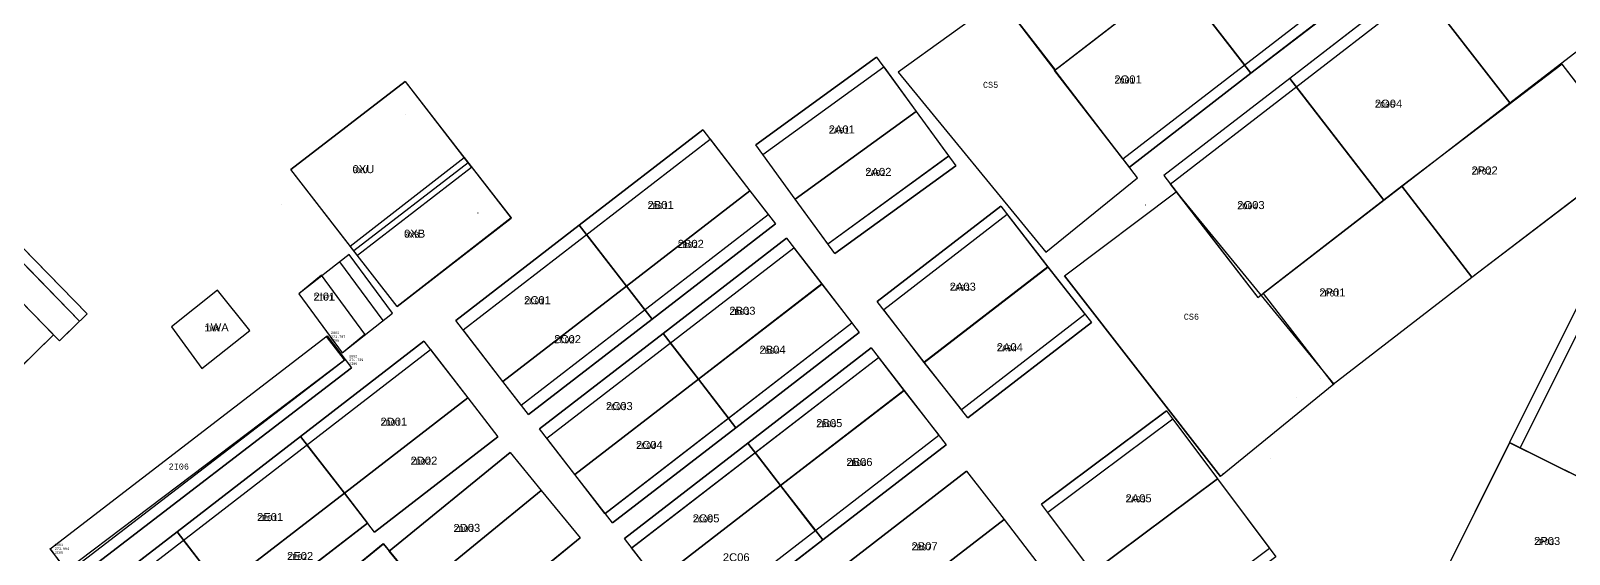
# Model space of a CAD drawing. Extents: x -1000 to 923337, y -51827 to 323191.
# Drawn here: x 205470 to 333651, y 87492 to 131148 of the extents above; entities that cross this region are included whole.
import ezdxf
from ezdxf.enums import TextEntityAlignment as Align

# ---------------------------------------------------------------- set-up
doc = ezdxf.new("R2010")
doc.units = 0
doc.header["$PDMODE"] = 35
doc.header["$PDSIZE"] = 1
doc.linetypes.add('Solid', pattern=[0])
for name, color, linetype, lineweight in [('NUOVE STIVE DIC2023', 3, 'Solid', 30), ('NUOVE STIVE TRACCIATURA', 1, 'Continuous', 30), ('WF ingombro stive 2', 1, 'Continuous', 30), ('WF lato di accesso', 40, 'Continuous', 30), ('WF piazzole', 6, 'Continuous', 30), ('WF tracciatura', 30, 'Continuous', 30)]:
    doc.layers.add(name, color=color, linetype=linetype, lineweight=lineweight)
for name, color, linetype in [('pntdesc', 1, 'Continuous'), ('pntelev', 2, 'Continuous'), ('pntno', 3, 'Continuous'), ('punti tracciati', 7, 'Continuous'), ('WF nome aree GPS', 7, 'Continuous'), ('WF nuovi punti', 6, 'Continuous'), ('WF_ingombro_stive_2', 1, 'Continuous'), ('WF_lato_di_accesso', 40, 'Continuous'), ('WF_nome_aree_GPS', 7, 'Continuous'), ('WF_tracciatura', 30, 'Continuous')]:
    doc.layers.add(name, color=color, linetype=linetype)
doc.layers.add('WF_piazzole', color=6, linetype='Continuous', plot=False)
doc.layers.get('punti tracciati').off()
doc.styles.add('FONTSTYLE_1', font='arial.ttf', dxfattribs={"height": 0.2})
doc.styles.add('FONTSTYLE_2', font='arial.ttf', dxfattribs={"height": 0.2})
doc.styles.get("Standard").update_dxf_attribs({"font": 'consola.ttf', "height": 500})

# ---------------------------------------------------------------- blocks, each defined once
blk = doc.blocks.new('Croce___ATS')
at = {"color": 0}
for p, q in [((-0.5, 0), (0.5, 0)), ((0, -0.5), (0, 0.5))]:
    blk.add_line(p, q, dxfattribs=at)
blk = doc.blocks.new('T_P_25')
at = {"color": 7}
blk.add_point((0, 0), dxfattribs=at)
blk.add_blockref('Croce___ATS', (0, 0), dxfattribs=at)
at = {"color": 7, "insert": (0, 0), "char_height": 1.333, "attachment_point": 7, "style": 'FONTSTYLE_1'}
blk.add_mtext('1019', dxfattribs=at)
blk = doc.blocks.new('T_P_26')
at = {"color": 7}
blk.add_point((0, 0), dxfattribs=at)
blk.add_blockref('Croce___ATS', (0, 0), dxfattribs=at)
at = {"color": 7, "insert": (0, 0), "char_height": 1.333, "attachment_point": 7, "style": 'FONTSTYLE_1'}
blk.add_mtext('1020', dxfattribs=at)
blk = doc.blocks.new('T_P_27')
at = {"color": 7}
blk.add_point((0, 0), dxfattribs=at)
blk.add_blockref('Croce___ATS', (0, 0), dxfattribs=at)
at = {"color": 7, "insert": (0, 0), "char_height": 1.333, "attachment_point": 7, "style": 'FONTSTYLE_1'}
blk.add_mtext('1021', dxfattribs=at)
blk = doc.blocks.new('T_P_28')
at = {"color": 7}
blk.add_point((0, 0), dxfattribs=at)
blk.add_blockref('Croce___ATS', (0, 0), dxfattribs=at)
at = {"color": 7, "insert": (0, 0), "char_height": 1.333, "attachment_point": 7, "style": 'FONTSTYLE_1'}
blk.add_mtext('1022', dxfattribs=at)
blk = doc.blocks.new('T_P_29')
at = {"color": 7}
blk.add_point((0, 0), dxfattribs=at)
blk.add_blockref('Croce___ATS', (0, 0), dxfattribs=at)
at = {"color": 7, "insert": (0, 0), "char_height": 1.333, "attachment_point": 7, "style": 'FONTSTYLE_1'}
blk.add_mtext('1023', dxfattribs=at)
blk = doc.blocks.new('T_P_30')
at = {"color": 7}
blk.add_point((0, 0), dxfattribs=at)
blk.add_blockref('Croce___ATS', (0, 0), dxfattribs=at)
at = {"color": 7, "insert": (0, 0), "char_height": 1.333, "attachment_point": 7, "style": 'FONTSTYLE_1'}
blk.add_mtext('1024', dxfattribs=at)
blk = doc.blocks.new('T_P_31')
at = {"color": 7}
blk.add_point((0, 0), dxfattribs=at)
blk.add_blockref('Croce___ATS', (0, 0), dxfattribs=at)
at = {"color": 7, "insert": (0, 0), "char_height": 1.333, "attachment_point": 7, "style": 'FONTSTYLE_1'}
blk.add_mtext('1025', dxfattribs=at)
blk = doc.blocks.new('T_P_32')
at = {"color": 7}
blk.add_point((0, 0), dxfattribs=at)
blk.add_blockref('Croce___ATS', (0, 0), dxfattribs=at)
at = {"color": 7, "insert": (0, 0), "char_height": 1.333, "attachment_point": 7, "style": 'FONTSTYLE_1'}
blk.add_mtext('1026', dxfattribs=at)
blk = doc.blocks.new('T_P_44')
at = {"color": 7}
blk.add_point((0, 0), dxfattribs=at)
blk.add_blockref('Croce___ATS', (0, 0), dxfattribs=at)
at = {"color": 7, "insert": (0, 0), "char_height": 1.333, "attachment_point": 7, "style": 'FONTSTYLE_1'}
blk.add_mtext('1038', dxfattribs=at)
blk = doc.blocks.new('T_P_45')
at = {"color": 7}
blk.add_point((0, 0), dxfattribs=at)
blk.add_blockref('Croce___ATS', (0, 0), dxfattribs=at)
at = {"color": 7, "insert": (0, 0), "char_height": 1.333, "attachment_point": 7, "style": 'FONTSTYLE_1'}
blk.add_mtext('1039', dxfattribs=at)
blk = doc.blocks.new('T_P_46')
at = {"color": 7}
blk.add_point((0, 0), dxfattribs=at)
blk.add_blockref('Croce___ATS', (0, 0), dxfattribs=at)
at = {"color": 7, "insert": (0, 0), "char_height": 1.333, "attachment_point": 7, "style": 'FONTSTYLE_1'}
blk.add_mtext('1040', dxfattribs=at)
blk = doc.blocks.new('T_P_47')
at = {"color": 7}
blk.add_point((0, 0), dxfattribs=at)
blk.add_blockref('Croce___ATS', (0, 0), dxfattribs=at)
at = {"color": 7, "insert": (0, 0), "char_height": 1.333, "attachment_point": 7, "style": 'FONTSTYLE_1'}
blk.add_mtext('1041', dxfattribs=at)
blk = doc.blocks.new('T_P_120')
at = {"color": 7}
blk.add_point((0, 0), dxfattribs=at)
blk.add_blockref('Croce___ATS', (0, 0), dxfattribs=at)
at = {"color": 7, "insert": (0, 0), "char_height": 1.333, "attachment_point": 7, "style": 'FONTSTYLE_1'}
blk.add_mtext('1114', dxfattribs=at)
blk = doc.blocks.new('T_P_121')
at = {"color": 7}
blk.add_point((0, 0), dxfattribs=at)
blk.add_blockref('Croce___ATS', (0, 0), dxfattribs=at)
at = {"color": 7, "insert": (0, 0), "char_height": 1.333, "attachment_point": 7, "style": 'FONTSTYLE_1'}
blk.add_mtext('1115', dxfattribs=at)
blk = doc.blocks.new('T_P_122')
at = {"color": 7}
blk.add_point((0, 0), dxfattribs=at)
blk.add_blockref('Croce___ATS', (0, 0), dxfattribs=at)
at = {"color": 7, "insert": (0, 0), "char_height": 1.333, "attachment_point": 7, "style": 'FONTSTYLE_1'}
blk.add_mtext('1116', dxfattribs=at)
blk = doc.blocks.new('T_P_124')
at = {"color": 7}
blk.add_point((0, 0), dxfattribs=at)
blk.add_blockref('Croce___ATS', (0, 0), dxfattribs=at)
at = {"color": 7, "insert": (0, 0), "char_height": 1.333, "attachment_point": 7, "style": 'FONTSTYLE_1'}
blk.add_mtext('1118', dxfattribs=at)
blk = doc.blocks.new('T_P_125')
at = {"color": 7}
blk.add_point((0, 0), dxfattribs=at)
blk.add_blockref('Croce___ATS', (0, 0), dxfattribs=at)
at = {"color": 7, "insert": (0, 0), "char_height": 1.333, "attachment_point": 7, "style": 'FONTSTYLE_1'}
blk.add_mtext('1119', dxfattribs=at)
blk = doc.blocks.new('T_P_126')
at = {"color": 7}
blk.add_point((0, 0), dxfattribs=at)
blk.add_blockref('Croce___ATS', (0, 0), dxfattribs=at)
at = {"color": 7, "insert": (0, 0), "char_height": 1.333, "attachment_point": 7, "style": 'FONTSTYLE_1'}
blk.add_mtext('1120', dxfattribs=at)
blk = doc.blocks.new('T_P_127')
at = {"color": 7}
blk.add_point((0, 0), dxfattribs=at)
blk.add_blockref('Croce___ATS', (0, 0), dxfattribs=at)
at = {"color": 7, "insert": (0, 0), "char_height": 1.333, "attachment_point": 7, "style": 'FONTSTYLE_1'}
blk.add_mtext('1121', dxfattribs=at)
blk = doc.blocks.new('T_P_128')
at = {"color": 7}
blk.add_point((0, 0), dxfattribs=at)
blk.add_blockref('Croce___ATS', (0, 0), dxfattribs=at)
at = {"color": 7, "insert": (0, 0), "char_height": 1.333, "attachment_point": 7, "style": 'FONTSTYLE_1'}
blk.add_mtext('1122', dxfattribs=at)
blk = doc.blocks.new('T_P_129')
at = {"color": 7}
blk.add_point((0, 0), dxfattribs=at)
blk.add_blockref('Croce___ATS', (0, 0), dxfattribs=at)
at = {"color": 7, "insert": (0, 0), "char_height": 1.333, "attachment_point": 7, "style": 'FONTSTYLE_1'}
blk.add_mtext('1123', dxfattribs=at)
blk = doc.blocks.new('T_P_130')
at = {"color": 7}
blk.add_point((0, 0), dxfattribs=at)
blk.add_blockref('Croce___ATS', (0, 0), dxfattribs=at)
at = {"color": 7, "insert": (0, 0), "char_height": 1.333, "attachment_point": 7, "style": 'FONTSTYLE_1'}
blk.add_mtext('1124', dxfattribs=at)
blk = doc.blocks.new('T_P_131')
at = {"color": 7}
blk.add_point((0, 0), dxfattribs=at)
blk.add_blockref('Croce___ATS', (0, 0), dxfattribs=at)
at = {"color": 7, "insert": (0, 0), "char_height": 1.333, "attachment_point": 7, "style": 'FONTSTYLE_1'}
blk.add_mtext('1125', dxfattribs=at)
blk = doc.blocks.new('T_P_132')
at = {"color": 7}
blk.add_point((0, 0), dxfattribs=at)
blk.add_blockref('Croce___ATS', (0, 0), dxfattribs=at)
at = {"color": 7, "insert": (0, 0), "char_height": 1.333, "attachment_point": 7, "style": 'FONTSTYLE_1'}
blk.add_mtext('1126', dxfattribs=at)
blk = doc.blocks.new('T_P_133')
at = {"color": 7}
blk.add_point((0, 0), dxfattribs=at)
blk.add_blockref('Croce___ATS', (0, 0), dxfattribs=at)
at = {"color": 7, "insert": (0, 0), "char_height": 1.333, "attachment_point": 7, "style": 'FONTSTYLE_1'}
blk.add_mtext('1127', dxfattribs=at)
blk = doc.blocks.new('T_P_134')
at = {"color": 7}
blk.add_point((0, 0), dxfattribs=at)
blk.add_blockref('Croce___ATS', (0, 0), dxfattribs=at)
at = {"color": 7, "insert": (0, 0), "char_height": 1.333, "attachment_point": 7, "style": 'FONTSTYLE_1'}
blk.add_mtext('1128', dxfattribs=at)
blk = doc.blocks.new('T_P_135')
at = {"color": 7}
blk.add_point((0, 0), dxfattribs=at)
blk.add_blockref('Croce___ATS', (0, 0), dxfattribs=at)
at = {"color": 7, "insert": (0, 0), "char_height": 1.333, "attachment_point": 7, "style": 'FONTSTYLE_1'}
blk.add_mtext('1129', dxfattribs=at)
blk = doc.blocks.new('T_P_136')
at = {"color": 7}
blk.add_point((0, 0), dxfattribs=at)
blk.add_blockref('Croce___ATS', (0, 0), dxfattribs=at)
at = {"color": 7, "insert": (0, 0), "char_height": 1.333, "attachment_point": 7, "style": 'FONTSTYLE_1'}
blk.add_mtext('1130', dxfattribs=at)
blk = doc.blocks.new('T_P_137')
at = {"color": 7}
blk.add_point((0, 0), dxfattribs=at)
blk.add_blockref('Croce___ATS', (0, 0), dxfattribs=at)
at = {"color": 7, "insert": (0, 0), "char_height": 1.333, "attachment_point": 7, "style": 'FONTSTYLE_1'}
blk.add_mtext('1131', dxfattribs=at)
blk = doc.blocks.new('T_P_138')
at = {"color": 7}
blk.add_point((0, 0), dxfattribs=at)
blk.add_blockref('Croce___ATS', (0, 0), dxfattribs=at)
at = {"color": 7, "insert": (0, 0), "char_height": 1.333, "attachment_point": 7, "style": 'FONTSTYLE_1'}
blk.add_mtext('1132', dxfattribs=at)
blk = doc.blocks.new('T_P_139')
at = {"color": 7}
blk.add_point((0, 0), dxfattribs=at)
blk.add_blockref('Croce___ATS', (0, 0), dxfattribs=at)
at = {"color": 7, "insert": (0, 0), "char_height": 1.333, "attachment_point": 7, "style": 'FONTSTYLE_1'}
blk.add_mtext('1133', dxfattribs=at)
blk = doc.blocks.new('T_P_140')
at = {"color": 7}
blk.add_point((0, 0), dxfattribs=at)
blk.add_blockref('Croce___ATS', (0, 0), dxfattribs=at)
at = {"color": 7, "insert": (0, 0), "char_height": 1.333, "attachment_point": 7, "style": 'FONTSTYLE_1'}
blk.add_mtext('1134', dxfattribs=at)
blk = doc.blocks.new('T_P_141')
at = {"color": 7}
blk.add_point((0, 0), dxfattribs=at)
blk.add_blockref('Croce___ATS', (0, 0), dxfattribs=at)
at = {"color": 7, "insert": (0, 0), "char_height": 1.333, "attachment_point": 7, "style": 'FONTSTYLE_1'}
blk.add_mtext('1135', dxfattribs=at)
blk = doc.blocks.new('T_P_172')
at = {"color": 7}
blk.add_point((0, 0), dxfattribs=at)
blk.add_blockref('Croce___ATS', (0, 0), dxfattribs=at)
at = {"color": 7, "insert": (0, 0), "char_height": 1.333, "attachment_point": 7, "style": 'FONTSTYLE_1'}
blk.add_mtext('1166', dxfattribs=at)
blk = doc.blocks.new('T_P_174')
at = {"color": 7}
blk.add_point((0, 0), dxfattribs=at)
blk.add_blockref('Croce___ATS', (0, 0), dxfattribs=at)
at = {"color": 7, "insert": (0, 0), "char_height": 1.333, "attachment_point": 7, "style": 'FONTSTYLE_1'}
blk.add_mtext('1168', dxfattribs=at)
blk = doc.blocks.new('T_P_175')
at = {"color": 7}
blk.add_point((0, 0), dxfattribs=at)
blk.add_blockref('Croce___ATS', (0, 0), dxfattribs=at)
at = {"color": 7, "insert": (0, 0), "char_height": 1.333, "attachment_point": 7, "style": 'FONTSTYLE_1'}
blk.add_mtext('1169', dxfattribs=at)
blk = doc.blocks.new('T_P_176')
at = {"color": 7}
blk.add_point((0, 0), dxfattribs=at)
blk.add_blockref('Croce___ATS', (0, 0), dxfattribs=at)
at = {"color": 7, "insert": (0, 0), "char_height": 1.333, "attachment_point": 7, "style": 'FONTSTYLE_1'}
blk.add_mtext('1170', dxfattribs=at)
blk = doc.blocks.new('T_P_177')
at = {"color": 7}
blk.add_point((0, 0), dxfattribs=at)
blk.add_blockref('Croce___ATS', (0, 0), dxfattribs=at)
at = {"color": 7, "insert": (0, 0), "char_height": 1.333, "attachment_point": 7, "style": 'FONTSTYLE_1'}
blk.add_mtext('1171', dxfattribs=at)
blk = doc.blocks.new('T_P_178')
at = {"color": 7}
blk.add_point((0, 0), dxfattribs=at)
blk.add_blockref('Croce___ATS', (0, 0), dxfattribs=at)
at = {"color": 7, "insert": (0, 0), "char_height": 1.333, "attachment_point": 7, "style": 'FONTSTYLE_1'}
blk.add_mtext('1172', dxfattribs=at)
blk = doc.blocks.new('T_P_179')
at = {"color": 7}
blk.add_point((0, 0), dxfattribs=at)
blk.add_blockref('Croce___ATS', (0, 0), dxfattribs=at)
at = {"color": 7, "insert": (0, 0), "char_height": 1.333, "attachment_point": 7, "style": 'FONTSTYLE_1'}
blk.add_mtext('1173', dxfattribs=at)
blk = doc.blocks.new('T_P_180')
at = {"color": 7}
blk.add_point((0, 0), dxfattribs=at)
blk.add_blockref('Croce___ATS', (0, 0), dxfattribs=at)
at = {"color": 7, "insert": (0, 0), "char_height": 1.333, "attachment_point": 7, "style": 'FONTSTYLE_1'}
blk.add_mtext('1174', dxfattribs=at)
blk = doc.blocks.new('T_P_181')
at = {"color": 7}
blk.add_point((0, 0), dxfattribs=at)
blk.add_blockref('Croce___ATS', (0, 0), dxfattribs=at)
at = {"color": 7, "insert": (0, 0), "char_height": 1.333, "attachment_point": 7, "style": 'FONTSTYLE_1'}
blk.add_mtext('1175', dxfattribs=at)
blk = doc.blocks.new('T_P_182')
at = {"color": 7}
blk.add_point((0, 0), dxfattribs=at)
blk.add_blockref('Croce___ATS', (0, 0), dxfattribs=at)
at = {"color": 7, "insert": (0, 0), "char_height": 1.333, "attachment_point": 7, "style": 'FONTSTYLE_1'}
blk.add_mtext('1176', dxfattribs=at)
blk = doc.blocks.new('T_P_183')
at = {"color": 7}
blk.add_point((0, 0), dxfattribs=at)
blk.add_blockref('Croce___ATS', (0, 0), dxfattribs=at)
at = {"color": 7, "insert": (0, 0), "char_height": 1.333, "attachment_point": 7, "style": 'FONTSTYLE_1'}
blk.add_mtext('1177', dxfattribs=at)
blk = doc.blocks.new('T_P_192')
at = {"color": 7}
blk.add_point((0, 0), dxfattribs=at)
blk.add_blockref('Croce___ATS', (0, 0), dxfattribs=at)
at = {"color": 7, "insert": (0, 0), "char_height": 1.333, "attachment_point": 7, "style": 'FONTSTYLE_1'}
blk.add_mtext('1187', dxfattribs=at)
blk = doc.blocks.new('T_P_193')
at = {"color": 7}
blk.add_point((0, 0), dxfattribs=at)
blk.add_blockref('Croce___ATS', (0, 0), dxfattribs=at)
at = {"color": 7, "insert": (0, 0), "char_height": 1.333, "attachment_point": 7, "style": 'FONTSTYLE_1'}
blk.add_mtext('1188', dxfattribs=at)
blk = doc.blocks.new('T_P_196')
at = {"color": 7}
blk.add_point((0, 0), dxfattribs=at)
blk.add_blockref('Croce___ATS', (0, 0), dxfattribs=at)
at = {"color": 7, "insert": (0, 0), "char_height": 1.333, "attachment_point": 7, "style": 'FONTSTYLE_1'}
blk.add_mtext('1191', dxfattribs=at)
blk = doc.blocks.new('T_P_197')
at = {"color": 7}
blk.add_point((0, 0), dxfattribs=at)
blk.add_blockref('Croce___ATS', (0, 0), dxfattribs=at)
at = {"color": 7, "insert": (0, 0), "char_height": 1.333, "attachment_point": 7, "style": 'FONTSTYLE_1'}
blk.add_mtext('1192', dxfattribs=at)
blk = doc.blocks.new('T_P_198')
at = {"color": 7}
blk.add_point((0, 0), dxfattribs=at)
blk.add_blockref('Croce___ATS', (0, 0), dxfattribs=at)
at = {"color": 7, "insert": (0, 0), "char_height": 1.333, "attachment_point": 7, "style": 'FONTSTYLE_1'}
blk.add_mtext('1193', dxfattribs=at)
blk = doc.blocks.new('T_P_199')
at = {"color": 7}
blk.add_point((0, 0), dxfattribs=at)
blk.add_blockref('Croce___ATS', (0, 0), dxfattribs=at)
at = {"color": 7, "insert": (0, 0), "char_height": 1.333, "attachment_point": 7, "style": 'FONTSTYLE_1'}
blk.add_mtext('1194', dxfattribs=at)
blk = doc.blocks.new('T_P_204')
at = {"color": 7}
blk.add_point((0, 0), dxfattribs=at)
blk.add_blockref('Croce___ATS', (0, 0), dxfattribs=at)
at = {"color": 7, "insert": (0, 0), "char_height": 1.333, "attachment_point": 7, "style": 'FONTSTYLE_1'}
blk.add_mtext('1199', dxfattribs=at)
blk = doc.blocks.new('T_P_205')
at = {"color": 7}
blk.add_point((0, 0), dxfattribs=at)
blk.add_blockref('Croce___ATS', (0, 0), dxfattribs=at)
at = {"color": 7, "insert": (0, 0), "char_height": 1.333, "attachment_point": 7, "style": 'FONTSTYLE_1'}
blk.add_mtext('1200', dxfattribs=at)
blk = doc.blocks.new('T_P_357')
at = {"color": 7}
blk.add_point((0, 0), dxfattribs=at)
blk.add_blockref('Croce___ATS', (0, 0), dxfattribs=at)
at = {"color": 7, "insert": (0, 0), "char_height": 1.333, "attachment_point": 7, "style": 'FONTSTYLE_1'}
blk.add_mtext('1354', dxfattribs=at)
blk = doc.blocks.new('T_P_367')
at = {"color": 7}
blk.add_point((0, 0), dxfattribs=at)
blk.add_blockref('Croce___ATS', (0, 0), dxfattribs=at)
at = {"color": 7, "insert": (0, 0), "char_height": 1.333, "attachment_point": 7, "style": 'FONTSTYLE_1'}
blk.add_mtext('1364', dxfattribs=at)
blk = doc.blocks.new('punti tracciatura 2')
at = {"layer": 'WF_ingombro_stive_2', "ltscale": 0.5, "flags": 128}
for points, elevation in [([(1346623.64, -3403.19), (1346629.19, -3410.37), (1346649.24, -3394.88), (1346643.7, -3387.71)], 271.99), ([(1346644.96, -3409.96), (1346639.27, -3402.58), (1346649.4, -3394.76), (1346655.1, -3402.13)], 271.99), ([(1346547.9, -3431.33), (1346546.22, -3432.97), (1346512.27, -3398.14), (1346513.95, -3396.5)], 273.83), ([(1346634.83, -3417.79), (1346629.13, -3410.41), (1346639.27, -3402.58), (1346644.96, -3409.96)], 271.99), ([(1346649.27, -3411.78), (1346656.57, -3421.24), (1346667.07, -3413.13), (1346659.76, -3403.68)], 270.15), ([(1346614.9, -3410.11), (1346617.61, -3413.83), (1346607.53, -3421.16), (1346604.83, -3417.43)], 270.9), ([(1346638.77, -3419.89), (1346646.08, -3429.34), (1346656.57, -3421.24), (1346649.27, -3411.78)], 270.15), ([(1346610.24, -3424.88), (1346607.53, -3421.16), (1346617.61, -3413.83), (1346620.31, -3417.55)], 270.9), ([(1346600.43, -3416.16), (1346603.76, -3420.47), (1346593.47, -3428.42), (1346590.14, -3424.1)], 271.99), ([(1346594.99, -3430.38), (1346593.47, -3428.42), (1346603.76, -3420.47), (1346605.28, -3422.43)], 271.99), ([(1346625.19, -3422.44), (1346628.57, -3426.81), (1346618.28, -3434.76), (1346614.91, -3430.38)], 270.78), ([(1346590.14, -3424.1), (1346593.47, -3428.4), (1346583.18, -3436.35), (1346579.86, -3432.05)], 271.99), ([(1346607.41, -3425.2), (1346609.75, -3428.23), (1346599.46, -3436.17), (1346597.13, -3433.15)], 271.99), ([(1346535.47, -3432.01), (1346540.5, -3427.1), (1346545.74, -3432.47), (1346540.71, -3437.38)], 273.83), ([(1346568.07, -3427.5), (1346566.18, -3429.05), (1346569.78, -3433.96), (1346571.68, -3432.41)], 272.35), ([(1346621.37, -3438.7), (1346618.28, -3434.76), (1346628.57, -3426.81), (1346631.66, -3430.75)], 270.78), ([(1346584.7, -3438.32), (1346583.18, -3436.35), (1346593.47, -3428.4), (1346594.99, -3430.37)], 271.99), ([(1346601.97, -3439.42), (1346599.46, -3436.17), (1346609.75, -3428.23), (1346612.26, -3431.47)], 271.99), ([(1346667.94, -3441.9), (1346676.18, -3445.99), (1346681.97, -3434.32), (1346673.73, -3430.23)], 269.93), ([(1346577.14, -3433.69), (1346580.25, -3437.73), (1346569.97, -3445.68), (1346566.85, -3441.64)], 271.98), ([(1346597.13, -3433.15), (1346599.46, -3436.17), (1346589.18, -3444.12), (1346586.84, -3441.09)], 271.99), ([(1346614.48, -3434.35), (1346616.59, -3437.1), (1346606.31, -3445.04), (1346604.19, -3442.29)], 271.99), ([(1346591.68, -3447.36), (1346589.18, -3444.12), (1346599.46, -3436.17), (1346601.97, -3439.42)], 271.99), ([(1346609.2, -3448.78), (1346606.31, -3445.04), (1346616.59, -3437.1), (1346619.49, -3440.84)], 271.99), ([(1346638.99, -3439.5), (1346642.71, -3444.48), (1346632.3, -3452.27), (1346628.58, -3447.29)], 270.2), ([(1346566.85, -3441.64), (1346569.97, -3445.68), (1346559.68, -3453.62), (1346556.56, -3449.59)], 271.98), ([(1346604.19, -3442.29), (1346606.31, -3445.04), (1346596.03, -3452.99), (1346593.9, -3450.24)], 271.99), ([(1346598.92, -3456.73), (1346596.03, -3452.99), (1346606.31, -3445.04), (1346609.2, -3448.78)], 271.99), ([(1346636.63, -3458.05), (1346632.3, -3452.27), (1346642.71, -3444.48), (1346647.04, -3450.26)], 270.2), ([(1346556.56, -3449.59), (1346559.68, -3453.62), (1346549.39, -3461.57), (1346546.27, -3457.53)], 271.98)]:
    blk.add_lwpolyline(points, dxfattribs=dict(at, elevation=elevation))
for points, elevation in [([(1346677.27, -3417.47), (1346671.43, -3409.89), (1346658.07, -3420.08), (1346663.91, -3427.66)], 270.15), ([(1346663.91, -3427.65), (1346658.07, -3420.08), (1346646.51, -3429.01), (1346652.35, -3436.58)], 270.15), ([(1346580.25, -3437.73), (1346582.76, -3440.97), (1346572.47, -3448.92), (1346569.97, -3445.68)], 271.98), ([(1346676.18, -3445.99), (1346667.04, -3441.46), (1346661.25, -3453.13), (1346670.39, -3457.66)], 269.93), ([(1346583.78, -3442.27), (1346586.37, -3445.45), (1346576.31, -3453.67), (1346573.71, -3450.5)], 271.88), ([(1346621.81, -3443.83), (1346624.93, -3447.87), (1346614.64, -3455.82), (1346611.52, -3451.78)], 271.99), ([(1346586.37, -3445.45), (1346589.6, -3449.4), (1346579.53, -3457.62), (1346576.31, -3453.67)], 271.88), ([(1346569.97, -3445.68), (1346571.89, -3448.16), (1346561.6, -3456.11), (1346559.68, -3453.62)], 271.98), ([(1346624.93, -3447.87), (1346628.03, -3451.89), (1346617.75, -3459.84), (1346614.64, -3455.82)], 271.99), ([(1346573.21, -3449.89), (1346575.81, -3453.06), (1346565.74, -3461.29), (1346563.15, -3458.12)], 271.88)]:
    blk.add_lwpolyline(points, close=True, dxfattribs=dict(at, elevation=elevation))
at = {"layer": 'WF_lato_di_accesso', "ltscale": 0.5}
for p, q in [((1346575.04, -3411.33, 271.99), (1346565.51, -3418.69, 271.99)), ((1346663.91, -3427.66, 270.15), (1346677.27, -3417.47, 270.15)), ((1346574.37, -3430.11, 271.99), (1346583.86, -3422.72, 271.99)), ((1346559.39, -3428.73, 274.44), (1346555.55, -3431.8, 274.44)), ((1346652.35, -3436.58, 270.15), (1346663.91, -3427.65, 270.15)), ((1346572.47, -3448.92, 271.98), (1346582.76, -3440.97, 271.98)), ((1346583.78, -3442.27, 271.88), (1346573.71, -3450.5, 271.88)), ((1346621.81, -3443.83, 271.99), (1346611.52, -3451.78, 271.99)), ((1346561.6, -3456.11, 271.98), (1346571.89, -3448.16, 271.98)), ((1346573.21, -3449.89, 271.88), (1346563.15, -3458.12, 271.88)), ((1346579.53, -3457.62, 271.88), (1346589.6, -3449.4, 271.88))]:
    blk.add_line(p, q, dxfattribs=at)
at = {"layer": 'WF_piazzole', "ltscale": 0.5, "flags": 128}
for points, elevation in [([(1346565.51, -3418.69), (1346575.04, -3411.33), (1346580.57, -3418.51), (1346571.05, -3425.85)], 271.99), ([(1346583.86, -3422.72), (1346574.37, -3430.11), (1346570.45, -3425.08), (1346579.95, -3417.69)], 271.99), ([(1346562.09, -3432.11), (1346559.39, -3428.73), (1346555.55, -3431.8), (1346558.09, -3435.27)], 274.44)]:
    blk.add_lwpolyline(points, close=True, dxfattribs=dict(at, elevation=elevation))
at = {"layer": 'WF_tracciatura', "ltscale": 0.5}
for p, q in [((1346547.9, -3431.33, 273.83), (1346513.95, -3396.5, 273.83)), ((1346634.83, -3417.79, 271.99), (1346655.1, -3402.13, 271.99)), ((1346638.77, -3419.89, 270.15), (1346659.76, -3403.68, 270.15)), ((1346604.83, -3417.43, 270.9), (1346614.9, -3410.11, 270.9)), ((1346579.85, -3432.05, 271.99), (1346600.43, -3416.16, 271.99)), ((1346610.24, -3424.88, 270.9), (1346620.31, -3417.55, 270.9)), ((1346584.7, -3438.32, 271.99), (1346605.28, -3422.43, 271.99)), ((1346625.19, -3422.44, 270.77), (1346614.91, -3430.38, 270.77)), ((1346586.84, -3441.09, 271.99), (1346607.41, -3425.2, 271.99)), ((1346571.68, -3432.41, 272.35), (1346568.07, -3427.5, 272.35)), ((1346621.38, -3438.69, 270.5), (1346631.66, -3430.74, 270.5)), ((1346673.73, -3430.23, 269.93), (1346667.94, -3441.9, 269.93)), ((1346591.68, -3447.36, 271.99), (1346612.26, -3431.47, 271.99)), ((1346535.98, -3465.48, 271.98), (1346577.14, -3433.69, 271.98)), ((1346593.9, -3450.24, 271.99), (1346614.48, -3434.35, 271.99)), ((1346638.99, -3439.5, 270.2), (1346628.58, -3447.29, 270.2)), ((1346598.92, -3456.73, 271.99), (1346619.49, -3440.84, 271.99)), ((1346636.63, -3458.05, 270.2), (1346647.04, -3450.26, 270.2))]:
    blk.add_line(p, q, dxfattribs=at)
at = {"color": 7}
for name, p in [('T_P_183', (1346614.9, -3410.11, 270.9)), ('T_P_193', (1346644.96, -3409.96, 271.99)), ('T_P_196', (1346649.27, -3411.78, 270.15)), ('T_P_134', (1346600.43, -3416.16, 271.99)), ('T_P_182', (1346604.83, -3417.43, 270.9)), ('T_P_180', (1346620.31, -3417.55, 270.9)), ('T_P_192', (1346634.83, -3417.79, 271.99)), ('T_P_197', (1346638.77, -3419.89, 270.15)), ('T_P_135', (1346605.28, -3422.43, 271.99)), ('T_P_179', (1346625.19, -3422.44, 270.78)), ('T_P_133', (1346590.14, -3424.1, 271.99)), ('T_P_181', (1346610.24, -3424.88, 270.9)), ('T_P_136', (1346607.41, -3425.2, 271.99)), ('T_P_29', (1346568.07, -3427.5, 272.35)), ('T_P_199', (1346663.91, -3427.66, 270.15)), ('T_P_367', (1346547.9, -3431.33, 273.83)), ('T_P_130', (1346594.99, -3430.38, 271.99)), ('T_P_137', (1346612.26, -3431.47, 271.99)), ('T_P_178', (1346614.91, -3430.38, 270.78)), ('T_P_176', (1346631.66, -3430.75, 270.78)), ('T_P_28', (1346571.68, -3432.41, 272.35)), ('T_P_132', (1346579.86, -3432.05, 271.99)), ('T_P_27', (1346577.14, -3433.69, 271.98)), ('T_P_129', (1346597.13, -3433.15, 271.99)), ('T_P_138', (1346614.48, -3434.35, 271.99)), ('T_P_198', (1346652.35, -3436.58, 270.15)), ('T_P_357', (1346540.71, -3437.38, 273.83)), ('T_P_131', (1346584.7, -3438.32, 271.99)), ('T_P_177', (1346621.38, -3438.69, 270.5)), ('T_P_126', (1346601.97, -3439.42, 271.99)), ('T_P_175', (1346638.99, -3439.5, 270.2)), ('T_P_26', (1346566.85, -3441.64, 271.98)), ('T_P_30', (1346582.76, -3440.97, 271.98)), ('T_P_128', (1346586.84, -3441.09, 271.99)), ('T_P_139', (1346619.49, -3440.84, 271.99)), ('T_P_205', (1346667.04, -3441.46, 269.93)), ('T_P_46', (1346583.78, -3442.27, 271.88)), ('T_P_125', (1346604.19, -3442.29, 271.99)), ('T_P_204', (1346667.94, -3441.9, 269.93)), ('T_P_140', (1346621.81, -3443.83, 271.99)), ('T_P_32', (1346571.89, -3448.16, 271.98)), ('T_P_127', (1346591.68, -3447.36, 271.99)), ('T_P_174', (1346628.58, -3447.29, 270.2)), ('T_P_31', (1346572.47, -3448.92, 271.98)), ('T_P_47', (1346589.6, -3449.4, 271.88)), ('T_P_122', (1346609.2, -3448.78, 271.99)), ('T_P_25', (1346556.56, -3449.59, 271.98)), ('T_P_44', (1346573.21, -3449.89, 271.88)), ('T_P_45', (1346573.71, -3450.5, 271.88)), ('T_P_124', (1346593.9, -3450.24, 271.99)), ('T_P_172', (1346647.04, -3450.26, 270.2)), ('T_P_120', (1346611.33, -3451.46, 270.99)), ('T_P_121', (1346611.52, -3451.78, 271.99)), ('T_P_141', (1346628.03, -3451.89, 271.99))]:
    blk.add_blockref(name, p, dxfattribs=at)
at = {"layer": 'WF_nome_aree_GPS', "char_height": 0.667, "attachment_point": 7, "style": 'FONTSTYLE_2'}
for s, insert in [('2O01', (1346634.12, -3411.51, 270.32)), ('2O04', (1346655.82, -3413.53, 270.32)), ('2A01', (1346610.32, -3415.68, 271.09)), ('0XU', (1346570.65, -3418.99, 271.09)), ('2A02', (1346613.37, -3419.22, 271.09)), ('2P02', (1346663.88, -3419.1, 270.32)), ('2B01', (1346595.23, -3421.98, 271.94)), ('2O03', (1346644.36, -3421.99, 270.32)), ('0XB', (1346574.94, -3424.37, 271.09)), ('2B02', (1346597.74, -3425.22, 271.94)), ('2A03', (1346620.4, -3428.79, 271.94)), ('2P01', (1346651.2, -3429.27, 270.32)), ('2I01', (1346567.39, -3429.62, 271.94)), ('2C01', (1346584.94, -3429.92, 271.94)), ('2B03', (1346602.04, -3430.8, 271.94)), ('1WA', (1346558.31, -3432.18, 271.09)), ('2C02', (1346587.45, -3433.17, 271.94)), ('2B04', (1346604.55, -3434.05, 271.94)), ('2A04', (1346624.32, -3433.84, 271.94)), ('2C03', (1346591.76, -3438.75, 271.94)), ('2D01', (1346572.97, -3440.05, 271.93)), ('2B05', (1346609.28, -3440.17, 271.94)), ('2C04', (1346594.26, -3441.99, 271.94)), ('2D02', (1346575.48, -3443.3, 271.93)), ('2B06', (1346611.79, -3443.41, 271.94)), ('2A05', (1346635.05, -3446.44, 271.94)), ('2E01', (1346562.69, -3448, 271.93)), ('2C05', (1346598.99, -3448.11, 271.94)), ('2P03', (1346669.09, -3450, 270.32)), ('2E02', (1346565.19, -3451.25, 271.93)), ('2B07', (1346617.22, -3450.44, 271.94)), ('2C06', (1346601.5, -3451.36, 271.94))]:
    blk.add_mtext(s, dxfattribs=dict(at, insert=insert))
at = {"layer": 'WF_nome_aree_GPS', "insert": (1346579.06, -3448.92, 271.83), "char_height": 0.667, "attachment_point": 7, "rotation": 0.5, "style": 'FONTSTYLE_2'}
blk.add_mtext('2D03', dxfattribs=at)

msp = doc.modelspace()

# ---------------------------------------------------------------- linework, layer by layer
for p in [(230097.6, 105638, -665.6), (230097.6, 105638, -665.6), (231605.3, 103700.2, -643.9), (231605.3, 103700.2, -643.9), (207085, 87957.7, -379.1), (207085, 87957.7, -379.1)]:
    msp.add_point(p)
at = {"layer": 'NUOVE STIVE DIC2023', "lineweight": -3, "elevation": -379.1}
msp.add_lwpolyline([(207085, 87957.7), (208382.2, 86147.7), (231605.3, 103700.2), (230097.6, 105638)], dxfattribs=at)
at = {"layer": 'NUOVE STIVE TRACCIATURA', "elevation": -379.1}
msp.add_lwpolyline([(230169.7, 105693.3), (232201.6, 103048.5), (209117, 85312.9), (207085, 87957.7)], close=True, dxfattribs=at)
at = {"layer": 'WF ingombro stive 2'}
for points in [[(310877.2, 143380.5), (304790.9, 151252), (284733.6, 135758.8), (290819.8, 127887.3)], [(311030.4, 143498.9), (317265.7, 135426.7), (307132.8, 127599.5), (300897.4, 135671.7)], [(300897.4, 135671.7), (307132.8, 127599.5), (296999.8, 119772.4), (290764.5, 127844.6)], [(261451.3, 122891.3), (265393.5, 117787.7), (255105.4, 109840.7), (251163.2, 114944.3)], [(265393.5, 117787.7), (267518.5, 115036.7), (257230.4, 107089.7), (255105.4, 109840.7)], [(251163.2, 114944.3), (255103, 109855.1), (244814.9, 101908.1), (240875.1, 106997.3)], [(268435.5, 113849.6), (271385.1, 110031.2), (261096.9, 102084.2), (258147.4, 105902.7)], [(255103, 109855.1), (257230.4, 107089.7), (246942.3, 99142.7), (244814.9, 101908.1)], [(271385.1, 110031.2), (274502.7, 105995.1), (264214.6, 98048.1), (261096.9, 102084.2)], [(258147.4, 105902.7), (261096.9, 102084.2), (250808.8, 94137.2), (247859.3, 97955.7)], [(275502.1, 104701.3), (278226.7, 101158.7), (267938.6, 93211.8), (265214, 96754.3)], [(261096.9, 102084.2), (264214.6, 98048.1), (253926.5, 90101.1), (250808.8, 94137.2)], [(278226.7, 101158.7), (281737.4, 96629.1), (271449.3, 88682.1), (267938.6, 93211.8)], [(265214, 96754.3), (267938.6, 93211.8), (257664.3, 85262.1), (254925.5, 88807.1)], [(283441.5, 94422.9), (286559.2, 90386.8), (276271.1, 82439.8), (273153.4, 86475.9)], [(267938.6, 93211.8), (271449.3, 88682.1), (261161.2, 80735.1), (257664.3, 85262.1)], [(286559.2, 90386.8), (289665.4, 86365.6), (279377.3, 78418.6), (276271.1, 82439.8)]]:
    msp.add_lwpolyline(points, close=True, dxfattribs=at)
for points, elevation in [([(346413.7, 138809.3), (338567.9, 148958.9), (320855.8, 135277.4), (328698.1, 125125.1)], -1837.3), ([(210166.9, 107545.3), (207851.3, 105288.1), (173901.5, 140115.5), (176217, 142372.7)], 1838.9), ([(328697.6, 125125.5), (320855.8, 135277.4), (310361.2, 127171), (318203, 117019.1)], -1837.7), ([(275943.7, 128954.9), (279237.9, 124423.9), (269165.9, 117101.1), (265871.7, 121632)], -1091.1), ([(338905.5, 120787.1), (333057.7, 128365.3), (319699.4, 118174.9), (325547.2, 110596.6)], -1837.7), ([(318203.1, 117019), (310361.3, 127170.9), (299866.7, 119064.6), (307708.5, 108912.8)], -1837.7), ([(279237.9, 124423.9), (282532.2, 119893), (272460.2, 112570.1), (269165.9, 117101.1)], -1091.1), ([(325543.4, 110601.5), (319699.3, 118174.9), (308141.6, 109247.2), (313985.6, 101673.8)], -1837.7), ([(286288.2, 116515.6), (290202.8, 111447.8), (279914.6, 103500.8), (276000.1, 108568.6)], -1213.7), ([(231411.6, 104299.1), (235606.5, 107592.1), (232001.4, 112498.7), (227808.3, 109209.6)], 360.1), ([(202134.8, 111152.4), (207370, 105781.9), (201710.8, 100265.3), (196475.6, 105635.8)], 1838.9), ([(290202.8, 111447.8), (293834.1, 106814.7), (283546, 98867.7), (279914.6, 103500.8)], -1213.7), ([(343606.2, 103931.6), (334470.5, 108468), (328676.1, 96798.7), (337811.8, 92262.3)], -2064.3), ([(238230.3, 105260), (241886.4, 100526.8), (231598.3, 92579.8), (227942.2, 97313)], -11.3), ([(241886.4, 100526.8), (244392.8, 97282.1), (234104.7, 89335.1), (231598.3, 92579.8)], -11.3), ([(300090.7, 99458.9), (304344.6, 93774.3), (293936.2, 85985.5), (289682.3, 91670.1)], -1791.5), ([(227942.2, 97313), (231598.3, 92579.8), (221310.2, 84632.8), (217654, 89366)], -11.3), ([(337811.8, 92262.3), (328676.1, 96798.7), (322881.6, 85129.4), (332017.3, 80593)], -2064.3), ([(245410.4, 95981.9), (248004.6, 92807), (237937.8, 84581.4), (235343.6, 87756.3)], -116.1), ([(304344.6, 93774.3), (309197.6, 87289), (298789.2, 79500.3), (293936.2, 85985.5)], -1791.5), ([(231598.3, 92579.8), (233518.9, 90093.5), (223230.7, 82146.5), (221310.2, 84632.8)], -11.3), ([(248004.6, 92807), (251231.6, 88857.7), (241164.8, 80632.1), (237937.8, 84581.4)], -116.1), ([(217654, 89366), (221310.2, 84632.8), (211022.1, 76685.8), (207365.9, 81419)], -11.3), ([(234845.2, 88366.3), (237439.4, 85191.4), (227372.6, 76965.8), (224778.4, 80140.7)], -116.1)]:
    msp.add_lwpolyline(points, close=True, dxfattribs=dict(at, elevation=elevation))
at = {"layer": 'WF lato di accesso'}
for p, q in [((210166.9, 107545.3, 1838.9), (176217, 142372.7, 1838.9)), ((307132.8, 127599.5), (317265.7, 135426.7)), ((320855.8, 135277.4, -1837.7), (310361.2, 127171, -1837.7)), ((275943.7, 128954.9, -1091.1), (265871.7, 121632, -1091.1)), ((236674.1, 126923.7), (227137.8, 119564.6)), ((277726, 127684.4, -928.7), (290053.9, 112696.3, -1397)), ((296999.8, 119772.4), (307132.8, 127599.5)), ((310361.2, 127171, -1837.7), (299866.7, 119064.6, -1837.7)), ((261451.3, 122891.3), (251163.2, 114944.3)), ((325547.2, 110596.6, -1837.7), (338905.5, 120787.1, -1837.7)), ((272460.2, 112570.1, -1091.1), (282532.2, 119893, -1091.1)), ((235999.5, 108145.7), (245494.1, 115531.5)), ((286288.2, 116515.6, -1220.2), (276000.1, 108568.6, -1220.2)), ((251163.2, 114944.3), (240875.1, 106997.3)), ((257230.4, 107089.7), (267518.5, 115036.7)), ((268435.5, 113849.6), (258147.4, 105902.7)), ((235606.5, 107592.1, 360.1), (232001.4, 112498.7, 360.1)), ((291607, 110704, -1495.1), (304592.6, 93976.4, -1495.1)), ((313985.6, 101673.8, -1837.7), (325543.4, 110601.5, -1837.7)), ((221020.8, 109522.9, 2447.9), (217183.9, 106452.3, 2447.9)), ((334470.5, 108468, -2064.3), (328676.1, 96798.7, -2064.3)), ((246942.3, 99142.7), (257230.4, 107089.7)), ((283546, 98867.7, -1494.6), (293834.1, 106814.7, -1494.6)), ((238230.3, 105260, -11.3), (227942.2, 97313, -11.3)), ((258147.4, 105902.7), (247859.3, 97955.7)), ((264214.6, 98048.1), (274502.7, 105995.1)), ((275502.1, 104701.3), (265214, 96754.3)), ((209117, 85312.9, -379.1), (232201.6, 103048.5, -379.1)), ((300090.7, 99458.9, -1791.5), (289682.3, 91670.1, -1791.5)), ((253926.5, 90101.1), (264214.6, 98048.1)), ((227942.2, 97313, -11.3), (217654, 89366, -11.3)), ((234104.7, 89335.1, -11.3), (244392.8, 97282.1, -11.3)), ((265214, 96754.3), (254925.5, 88807.1)), ((271449.3, 88682.1), (281737.4, 96629.1)), ((328676.1, 96798.7, -2064.3), (322881.6, 85129.4, -2064.3)), ((245410.4, 95981.9, -116.1), (235343.6, 87756.3, -116.1)), ((283441.5, 94422.9), (273153.4, 86475.9)), ((223230.7, 82146.5, -11.3), (233518.9, 90093.5, -11.3)), ((217654, 89366, -11.3), (207365.9, 81419, -11.3)), ((241164.8, 80632.1, -116.1), (251231.6, 88857.7, -116.1)), ((261161.2, 80735.1), (271449.3, 88682.1)), ((234845.2, 88366.3, -116.1), (224778.4, 80140.7, -116.1))]:
    msp.add_line(p, q, dxfattribs=at)
at = {"layer": 'WF nuovi punti'}
for p in [(277718.6, 126343.1, -856.1), (236687, 124147.9), (300909, 117714), (226356, 116637), (242705.9, 115949.7), (298359.8, 116637.1, -1837.7), (289937.2, 111997.7), (291607, 110704), (217183, 106452), (223717, 106149), (219719, 102990), (312942.5, 102122.7, -1837.7), (310920.4, 100562, -1837.7), (308766, 95459), (304803.2, 94228.3)]:
    msp.add_point(p, dxfattribs=at)
at = {"layer": 'WF piazzole'}
for points, elevation in [([(286245.5, 133833.1), (277726, 127684.4), (290053.9, 112696.3), (297675.3, 118880.5), (286245.5, 133833.1)], -1124.9), ([(291607.6, 110704), (300909.8, 117714.4), (314031.1, 101669.3), (304592.6, 93976.4), (291607, 110704)], -1495.1)]:
    msp.add_lwpolyline(points, dxfattribs=dict(at, elevation=elevation))
for points in [[(227137.8, 119564.6), (236674.1, 126923.7), (241916.1, 120127.2), (232397.9, 112782.1)], [(245494.1, 115531.5), (235999.5, 108145.7), (232084.5, 113178.6), (241579.1, 120564.3)]]:
    msp.add_lwpolyline(points, close=True, dxfattribs=at)
at = {"layer": 'WF piazzole', "elevation": 2447.9}
msp.add_lwpolyline([(223717.7, 106149.3), (221020.8, 109522.9), (217183.9, 106452.3), (219719, 102990)], close=True, dxfattribs=at)
at = {"layer": 'WF tracciatura'}
for p, q in [((209536.1, 106930.4, 1838.9), (175586.3, 141757.8, 1838.9)), ((296461.3, 120469.5), (316727.2, 136123.8)), ((300405.2, 118367.5, -1837.7), (321394.5, 134580, -1837.7)), ((266459.7, 120823.2, -1091.1), (276531.8, 128146.1, -1091.1)), ((241486.4, 106205.9), (262062.6, 122099.9)), ((271872.1, 113378.9, -1091.1), (281944.1, 120701.8, -1091.1)), ((246331, 99934.1), (266907.2, 115828.1)), ((286826.7, 115818.5, -1220.2), (276538.6, 107871.5, -1220.2)), ((248470.6, 97164.3), (269046.8, 113058.3)), ((234819.6, 106974.4, 360.1), (231214.1, 111881.1, 360.1)), ((253315.2, 90892.5), (273891.4, 106786.4)), ((283007.5, 99564.8, -1494.6), (293295.6, 107511.8, -1494.6)), ((197616.3, 72774.9, -11.3), (238768.8, 104562.9, -11.3)), ((255536.8, 88015.7), (276113.4, 103909.9)), ((208580.8, 86010.7, -379.1), (231665.5, 103746.3, -379.1)), ((300618.5, 98753.6, -1791.5), (290210.1, 90964.8, -1791.5)), ((260549.9, 81526.5), (281126.1, 97420.5)), ((298261.4, 80205.5, -1791.5), (308669.8, 87994.3, -1791.5))]:
    msp.add_line(p, q, dxfattribs=at)

# ---------------------------------------------------------------- block references
at = {"layer": 'punti tracciati', "xscale": 1000, "yscale": 1000, "zscale": 1000}
msp.add_blockref('punti tracciatura 2', (-1346338367.3, 3538255.9, -271991), dxfattribs=at)

# ---------------------------------------------------------------- texts
at = {"layer": 'pntdesc'}
for p in [(230486.6, 105321.2, -665.6), (230486.6, 105321.2, -665.6), (231994.3, 103383.5, -643.9), (231994.3, 103383.5, -643.9), (207474, 87641, -379.1), (207474, 87641, -379.1)]:
    msp.add_text('2I06', height=200, dxfattribs=at).set_placement(p, align=Align.MIDDLE_LEFT)
at = {"layer": 'pntelev'}
for s, p in [('271.707', (230486.6, 105638, -665.6)), ('271.707', (230486.6, 105638, -665.6)), ('271.729', (231994.3, 103700.2, -643.9)), ('271.729', (231994.3, 103700.2, -643.9)), ('271.994', (207474, 87957.7, -379.1)), ('271.994', (207474, 87957.7, -379.1))]:
    msp.add_text(s, height=200, dxfattribs=at).set_placement(p, align=Align.MIDDLE_LEFT)
at = {"layer": 'pntno'}
for s, p in [('2003', (230486.6, 105954.7, -665.6)), ('2003', (230486.6, 105954.7, -665.6)), ('2002', (231994.3, 104017, -643.9)), ('2002', (231994.3, 104017, -643.9)), ('2001', (207474, 88274.5, -379.1)), ('2001', (207474, 88274.5, -379.1))]:
    msp.add_text(s, height=200, dxfattribs=at).set_placement(p, align=Align.MIDDLE_LEFT)
at = {"layer": 'WF nome aree GPS'}
for s, p in [('2O01', (295753.7, 126744.1, -1676.3)), ('CS5', (284804.2, 126388.2, -904.8)), ('2O05', (317452.1, 124727.6, -1676.3)), ('2A01', (271951.6, 122572.2, -904.8)), ('0XU', (232278.6, 119267.2, -904.8)), ('2A02', (274998, 119038.8, -904.8)), ('2P02', (325509.1, 119157.8, -1676.3)), ('2B01', (256860.9, 116280, -48.8)), ('2O04', (305987.9, 116268.3, -1676.3)), ('0XB', (236570.8, 113887.8, -904.8)), ('2B02', (259367.2, 113035.2, -48.8)), ('2I01', (229021, 108634.3, -48.8)), ('2A03', (282035.6, 109462, -48.8)), ('2P01', (312828.2, 108987.8, -1676.3)), ('2C01', (246572.7, 108333, -48.8)), ('2B03', (263677, 107455.9, -48.8)), ('1WA', (219942.6, 106073.3, -904.8)), ('CS6', (301536.7, 107052.5, -904.8)), ('2C02', (249079.1, 105088.2, -48.8)), ('2B04', (266183.3, 104211.2, -48.8)), ('2A04', (285949.3, 104414.1, -48.8)), ('2C03', (253388.8, 99508.9, -48.8)), ('2D01', (234606.8, 98201.5, -60.1)), ('2B05', (270911.6, 98089.9, -48.8)), ('2C04', (255895.2, 96264.2, -48.8)), ('2I06', (216958.1, 94555.9, -0.4)), ('2D02', (237113.1, 94956.8, -60.1)), ('2B06', (273418, 94845.2, -48.8)), ('2A05', (296686.4, 91813.2, -48.8)), ('2E01', (224318.7, 90254.6, -60.1)), ('2C05', (260623.5, 90142.9, -48.8)), ('2P03', (330717.9, 88256.4, -1676.3)), ('2E02', (226825, 87009.8, -60.1)), ('2B07', (278851.1, 87811.6, -48.8))]:
    msp.add_text(s, height=500, dxfattribs=at).set_placement(p)
msp.add_text('2D03', height=500, rotation=0.528208, dxfattribs=at).set_placement((240691.9, 89333.5, -164.8))

doc.saveas('drawing.dxf')
